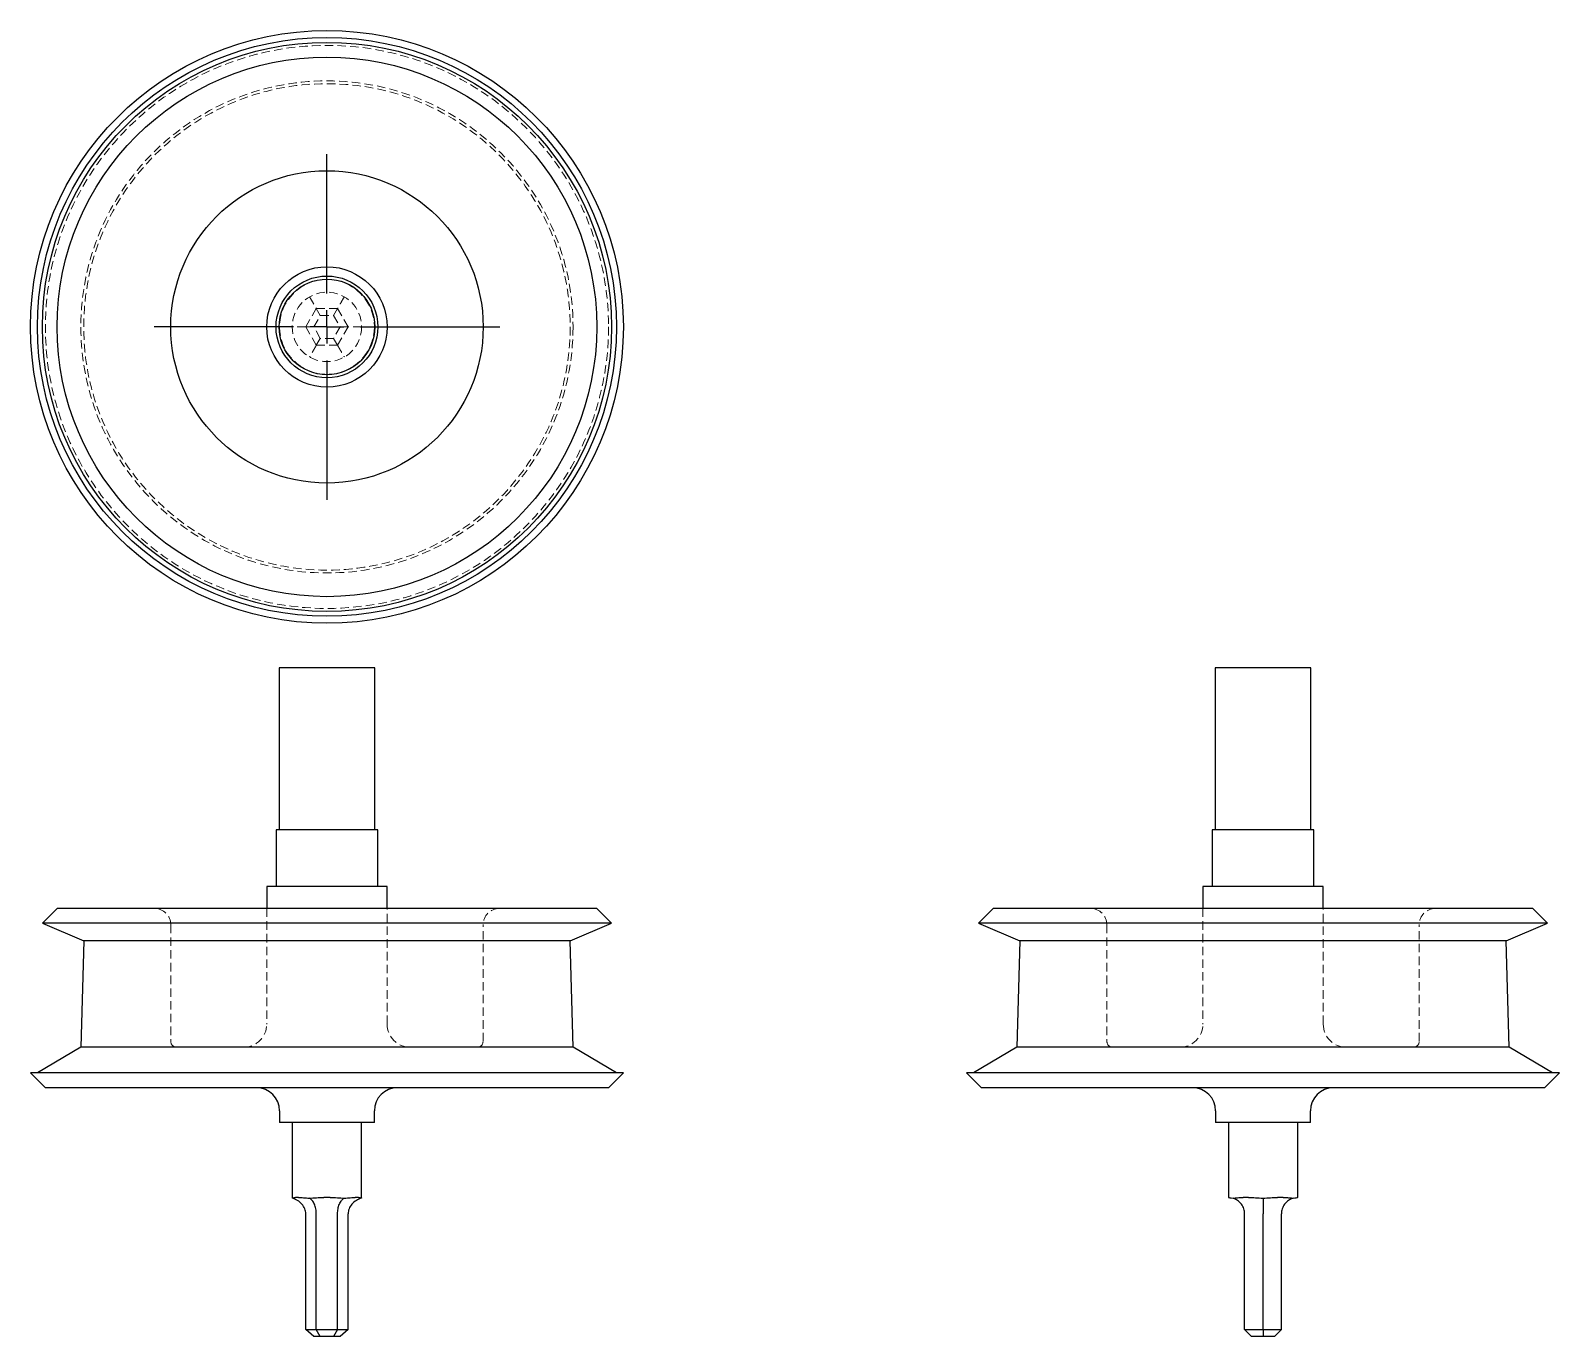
# Model space of a CAD drawing. Header units: millimetres. Extents: x 39 to 267, y 7 to 202.
import ezdxf

# ---------------------------------------------------------------- set-up
doc = ezdxf.new("R2010")
doc.units = ezdxf.units.MM
doc.linetypes.add('HIDDEN', pattern=[1.905, 1.27, -0.635])
doc.layers.add('10', color=7, linetype='Continuous')

# ---------------------------------------------------------------- blocks, each defined once
blk = doc.blocks.new('SW_CENTERMARKSYMBOL_0')
at = {"layer": '10', "color": 0}
for p, q in [((0, 5), (0, 25.86)), ((0, 0), (0, 2.5)), ((-5, 0), (-25.86, 0)), ((0, 0), (-2.5, 0)), ((0, 0), (0, -2.5)), ((0, 0), (2.5, 0)), ((5, 0), (25.86, 0)), ((0, -5), (0, -25.86))]:
    blk.add_line(p, q, dxfattribs=at)

msp = doc.modelspace()

# ---------------------------------------------------------------- linework, layer by layer
at = {"color": 7, "linetype": 'HIDDEN', "lineweight": 18}
for p, q in [((79.83, 158), (81.41, 160.75)), ((81.41, 160.75), (84.59, 160.75)), ((82.01, 159.71), (81.41, 160.75)), ((84.59, 160.75), (83.99, 159.71)), ((84.59, 160.75), (86.17, 158)), ((81.41, 155.25), (79.83, 158)), ((81.03, 158), (79.83, 158)), ((81.03, 158), (82.01, 159.71)), ((82.01, 156.29), (81.03, 158)), ((82.01, 159.71), (83.99, 159.71)), ((83.99, 159.71), (84.97, 158)), ((84.97, 158), (83.99, 156.29)), ((86.17, 158), (84.59, 155.25)), ((86.17, 158), (84.97, 158)), ((82.01, 156.29), (81.41, 155.25)), ((83.99, 156.29), (82.01, 156.29)), ((84.59, 155.25), (83.99, 156.29)), ((84.59, 155.25), (81.41, 155.25)), ((74, 71.01), (74, 53.71)), ((92, 53.71), (92, 71.01)), ((214, 71.01), (214, 53.71)), ((232, 53.71), (232, 71.01)), ((59.64, 68.59), (59.64, 51.12)), ((106.36, 51.12), (106.36, 68.59)), ((199.64, 68.59), (199.64, 51.12)), ((246.36, 51.12), (246.36, 68.59)), ((88.19, 27.67), (88.14, 27.73))]:
    msp.add_line(p, q, dxfattribs=at)
at = {"color": 7, "linetype": 'Continuous', "lineweight": 25}
for p, q in [((75.85, 107), (75.85, 82.78)), ((90.15, 107), (75.85, 107)), ((90.15, 82.78), (90.15, 107)), ((215.85, 107), (215.85, 82.78)), ((230.15, 107), (215.85, 107)), ((230.15, 82.78), (230.15, 107)), ((75.39, 82.78), (75.39, 74.3)), ((90.61, 82.78), (75.39, 82.78)), ((90.61, 74.3), (90.61, 82.78)), ((215.39, 82.78), (215.39, 74.3)), ((230.61, 82.78), (215.39, 82.78)), ((230.61, 74.3), (230.61, 82.78)), ((74, 74.3), (74, 71.01)), ((92, 74.3), (74, 74.3)), ((92, 71.01), (92, 74.3)), ((214, 74.3), (214, 71.01)), ((232, 74.3), (214, 74.3)), ((232, 71.01), (232, 74.3)), ((42.65, 71.01), (40.44, 68.8)), ((123.35, 71.01), (42.65, 71.01)), ((125.56, 68.8), (123.35, 71.01)), ((182.65, 71.01), (180.44, 68.8)), ((263.35, 71.01), (182.65, 71.01)), ((265.56, 68.8), (263.35, 71.01)), ((40.44, 68.8), (46.62, 66.16)), ((125.56, 68.8), (40.44, 68.8)), ((119.38, 66.16), (125.56, 68.8)), ((180.44, 68.8), (186.62, 66.16)), ((265.56, 68.8), (180.44, 68.8)), ((259.38, 66.16), (265.56, 68.8)), ((46.62, 66.16), (46.2, 50.25)), ((119.38, 66.16), (46.62, 66.16)), ((119.8, 50.25), (119.38, 66.16)), ((186.62, 66.16), (186.2, 50.25)), ((259.38, 66.16), (186.62, 66.16)), ((259.8, 50.25), (259.38, 66.16)), ((46.2, 50.25), (39.71, 46.41)), ((119.8, 50.25), (46.2, 50.25)), ((126.29, 46.41), (119.8, 50.25)), ((186.2, 50.25), (179.71, 46.41)), ((259.8, 50.25), (186.2, 50.25)), ((266.29, 46.41), (259.8, 50.25)), ((38.67, 46.41), (40.89, 44.2)), ((127.33, 46.41), (38.67, 46.41)), ((125.11, 44.2), (127.33, 46.41)), ((178.67, 46.41), (180.89, 44.2)), ((267.33, 46.41), (178.67, 46.41)), ((265.11, 44.2), (267.33, 46.41)), ((125.11, 44.2), (40.89, 44.2)), ((265.11, 44.2), (180.89, 44.2)), ((75.91, 40.74), (75.91, 39.01)), ((90.09, 39.01), (75.91, 39.01)), ((77.81, 39.01), (77.81, 27.67)), ((88.19, 27.67), (88.19, 39.01)), ((90.09, 39.01), (90.09, 40.74)), ((215.91, 40.74), (215.91, 39.01)), ((230.09, 39.01), (215.91, 39.01)), ((217.81, 39.01), (217.81, 27.76)), ((228.19, 27.76), (228.19, 39.01)), ((230.09, 39.01), (230.09, 40.74)), ((78.76, 27.76), (78.29, 27.76)), ((83.47, 27.76), (82.53, 27.76)), ((87.71, 27.76), (87.24, 27.76)), ((217.83, 27.76), (217.81, 27.76)), ((220.83, 27.76), (220.01, 27.76)), ((225.99, 27.76), (225.17, 27.76)), ((228.19, 27.76), (228.17, 27.76)), ((79.83, 8.04), (79.83, 25.34)), ((81.41, 8.04), (81.41, 25.34)), ((84.59, 8.04), (84.59, 25.34)), ((86.17, 8.04), (86.17, 25.34)), ((220.25, 8.04), (220.25, 25.34)), ((223, 8.04), (223, 25.34)), ((225.75, 8.04), (225.75, 25.34)), ((79.83, 8.04), (81.41, 8.04)), ((81.03, 7), (79.83, 8.04)), ((82.01, 7), (81.03, 7)), ((82.01, 7), (81.41, 8.04)), ((81.41, 8.04), (84.59, 8.04)), ((83.99, 7), (82.01, 7)), ((84.59, 8.04), (83.99, 7)), ((84.97, 7), (83.99, 7)), ((84.59, 8.04), (86.17, 8.04)), ((86.17, 8.04), (84.97, 7)), ((220.25, 8.04), (223, 8.04)), ((220.25, 8.04), (221.29, 7)), ((223, 7), (221.29, 7)), ((223, 8.04), (225.75, 8.04)), ((223, 8.04), (223, 7)), ((224.71, 7), (223, 7)), ((225.75, 8.04), (224.71, 7))]:
    msp.add_line(p, q, dxfattribs=at)
for radius in [44.33, 43.29, 42.56, 40.35, 23.36, 9, 7.61, 7.15]:
    msp.add_circle((83, 158), radius, dxfattribs=at)
at = {"color": 7, "linetype": 'HIDDEN', "lineweight": 18}
for radius in [42.11, 36.8, 36.38, 7.09, 5.19]:
    msp.add_circle((83, 158), radius, dxfattribs=at)
for centre, radius, start, end in [((57.22, 68.59), 2.42, 0, 90), ((108.78, 68.59), 2.42, 90, 180), ((197.22, 68.59), 2.42, 0, 90), ((248.78, 68.59), 2.42, 90, 180), ((70.54, 53.71), 3.46, 270, 0), ((95.46, 53.71), 3.46, 180, 270), ((210.54, 53.71), 3.46, 270, 0), ((235.46, 53.71), 3.46, 180, 270), ((60.51, 51.12), 0.865, 180, 270), ((105.49, 51.12), 0.865, 270, 0), ((200.51, 51.12), 0.865, 180, 270), ((245.49, 51.12), 0.865, 270, 0)]:
    msp.add_arc(centre, radius, start, end, dxfattribs=at)
at = {"color": 7, "linetype": 'Continuous', "lineweight": 25}
for centre, start, end in [((72.45, 40.74), 0, 90), ((93.55, 40.74), 90, 180), ((212.45, 40.74), 0, 90), ((233.55, 40.74), 90, 180)]:
    msp.add_arc(centre, 3.46, start, end, dxfattribs=at)
at = {"color": 7, "linetype": 'HIDDEN', "lineweight": 18}
for points in [[(80.4, 162.49), (80.54, 162.26), (80.67, 162.03), (80.93, 161.59), (81.04, 161.39), (81.23, 161.07), (81.3, 160.95), (81.39, 160.78), (81.41, 160.75), (81.41, 160.75)], [(85.6, 162.49), (85.46, 162.26), (85.33, 162.03), (85.07, 161.59), (84.96, 161.39), (84.77, 161.07), (84.7, 160.95), (84.61, 160.78), (84.59, 160.75), (84.59, 160.75)], [(79.83, 158), (79.83, 158), (79.79, 158), (79.6, 158), (79.45, 158), (79.08, 158), (78.85, 158), (78.35, 158), (78.08, 158), (77.81, 158)], [(88.19, 158), (87.92, 158), (87.65, 158), (87.15, 158), (86.92, 158), (86.55, 158), (86.4, 158), (86.21, 158), (86.17, 158), (86.17, 158)], [(81.41, 155.25), (81.41, 155.25), (81.39, 155.22), (81.3, 155.05), (81.23, 154.93), (81.04, 154.61), (80.93, 154.41), (80.67, 153.97), (80.54, 153.74), (80.4, 153.51)], [(84.59, 155.25), (84.59, 155.25), (84.61, 155.22), (84.7, 155.05), (84.77, 154.93), (84.96, 154.61), (85.07, 154.41), (85.33, 153.97), (85.46, 153.74), (85.6, 153.51)]]:
    msp.add_open_spline(points, degree=3, knots=[0, 0, 0, 0, 0.25, 0.25, 0.5, 0.5, 0.75, 0.75, 1, 1, 1, 1], dxfattribs=at)
at = {"color": 7, "linetype": 'Continuous', "lineweight": 25}
for points, knots in [([(77.81, 27.67), (77.81, 27.72), (77.85, 27.74), (78.01, 27.76), (78.13, 27.76), (78.29, 27.76)], [0, 0, 0, 0, 0.5, 0.5, 1, 1, 1, 1]), ([(79.83, 25.34), (79.83, 25.58), (79.79, 25.84), (79.6, 26.34), (79.45, 26.58), (79.08, 27.01), (78.85, 27.2), (78.35, 27.49), (78.08, 27.6), (77.81, 27.67)], [0, 0, 0, 0, 0.25, 0.25, 0.5, 0.5, 0.75, 0.75, 1, 1, 1, 1]), ([(78.76, 27.76), (78.98, 27.76), (79.23, 27.76), (79.77, 27.74), (80.08, 27.72), (80.4, 27.67)], [0, 0, 0, 0, 0.5, 0.5, 1, 1, 1, 1]), ([(80.4, 27.67), (80.73, 27.72), (81.07, 27.74), (81.78, 27.76), (82.15, 27.76), (82.53, 27.76)], [0, 0, 0, 0, 0.5, 0.5, 1, 1, 1, 1]), ([(81.41, 25.34), (81.41, 25.58), (81.39, 25.84), (81.3, 26.34), (81.23, 26.58), (81.04, 27.01), (80.93, 27.2), (80.67, 27.49), (80.54, 27.6), (80.4, 27.67)], [0, 0, 0, 0, 0.25, 0.25, 0.5, 0.5, 0.75, 0.75, 1, 1, 1, 1]), ([(83.47, 27.76), (83.85, 27.76), (84.21, 27.76), (84.92, 27.74), (85.27, 27.72), (85.6, 27.67)], [0, 0, 0, 0, 0.5, 0.5, 1, 1, 1, 1]), ([(84.59, 25.34), (84.59, 25.58), (84.61, 25.84), (84.7, 26.34), (84.77, 26.58), (84.96, 27.01), (85.07, 27.2), (85.33, 27.49), (85.46, 27.6), (85.6, 27.67)], [0, 0, 0, 0, 0.25, 0.25, 0.5, 0.5, 0.75, 0.75, 1, 1, 1, 1]), ([(85.6, 27.67), (85.92, 27.72), (86.22, 27.74), (86.77, 27.76), (87.02, 27.76), (87.24, 27.76)], [0, 0, 0, 0, 0.5, 0.5, 1, 1, 1, 1]), ([(88.19, 27.67), (87.92, 27.6), (87.65, 27.49), (87.15, 27.2), (86.92, 27.01), (86.55, 26.58), (86.4, 26.34), (86.21, 25.84), (86.17, 25.58), (86.17, 25.34)], [0, 0, 0, 0, 0.25, 0.25, 0.5, 0.5, 0.75, 0.75, 1, 1, 1, 1]), ([(87.71, 27.76), (87.87, 27.76), (87.99, 27.76), (88.15, 27.74), (88.19, 27.72), (88.19, 27.67)], [0, 0, 0, 0, 0.5, 0.5, 1, 1, 1, 1]), ([(217.83, 27.76), (217.87, 27.76), (217.94, 27.76), (218.17, 27.74), (218.32, 27.72), (218.51, 27.67)], [0, 0, 0, 0, 0.5, 0.5, 1, 1, 1, 1]), ([(218.51, 27.67), (218.69, 27.72), (218.91, 27.74), (219.41, 27.76), (219.7, 27.76), (220.01, 27.76)], [0, 0, 0, 0, 0.5, 0.5, 1, 1, 1, 1]), ([(220.25, 25.34), (220.25, 25.58), (220.22, 25.84), (220.05, 26.34), (219.93, 26.58), (219.61, 27.01), (219.41, 27.2), (218.97, 27.49), (218.74, 27.6), (218.51, 27.67)], [0, 0, 0, 0, 0.25, 0.25, 0.5, 0.5, 0.75, 0.75, 1, 1, 1, 1]), ([(220.83, 27.76), (221.17, 27.76), (221.52, 27.76), (222.25, 27.74), (222.63, 27.72), (223, 27.67)], [0, 0, 0, 0, 0.5, 0.5, 1, 1, 1, 1]), ([(223, 27.67), (223.37, 27.72), (223.74, 27.74), (224.47, 27.76), (224.83, 27.76), (225.17, 27.76)], [0, 0, 0, 0, 0.5, 0.5, 1, 1, 1, 1]), ([(223, 27.67), (223, 27.6), (223, 27.49), (223, 27.2), (223, 27.01), (223, 26.58), (223, 26.34), (223, 25.84), (223, 25.58), (223, 25.34)], [0, 0, 0, 0, 0.25, 0.25, 0.5, 0.5, 0.75, 0.75, 1, 1, 1, 1]), ([(227.49, 27.67), (227.26, 27.6), (227.03, 27.49), (226.59, 27.2), (226.39, 27.01), (226.07, 26.58), (225.95, 26.34), (225.78, 25.84), (225.75, 25.58), (225.75, 25.34)], [0, 0, 0, 0, 0.25, 0.25, 0.5, 0.5, 0.75, 0.75, 1, 1, 1, 1]), ([(225.99, 27.76), (226.3, 27.76), (226.58, 27.76), (227.08, 27.74), (227.31, 27.72), (227.49, 27.67)], [0, 0, 0, 0, 0.5, 0.5, 1, 1, 1, 1]), ([(227.49, 27.67), (227.68, 27.72), (227.83, 27.74), (228.06, 27.76), (228.13, 27.76), (228.17, 27.76)], [0, 0, 0, 0, 0.5, 0.5, 1, 1, 1, 1])]:
    msp.add_open_spline(points, degree=3, knots=knots, dxfattribs=at)

# ---------------------------------------------------------------- block references
at = {"layer": '10'}
msp.add_blockref('SW_CENTERMARKSYMBOL_0', (83, 158), dxfattribs=at)

doc.saveas('drawing.dxf')
